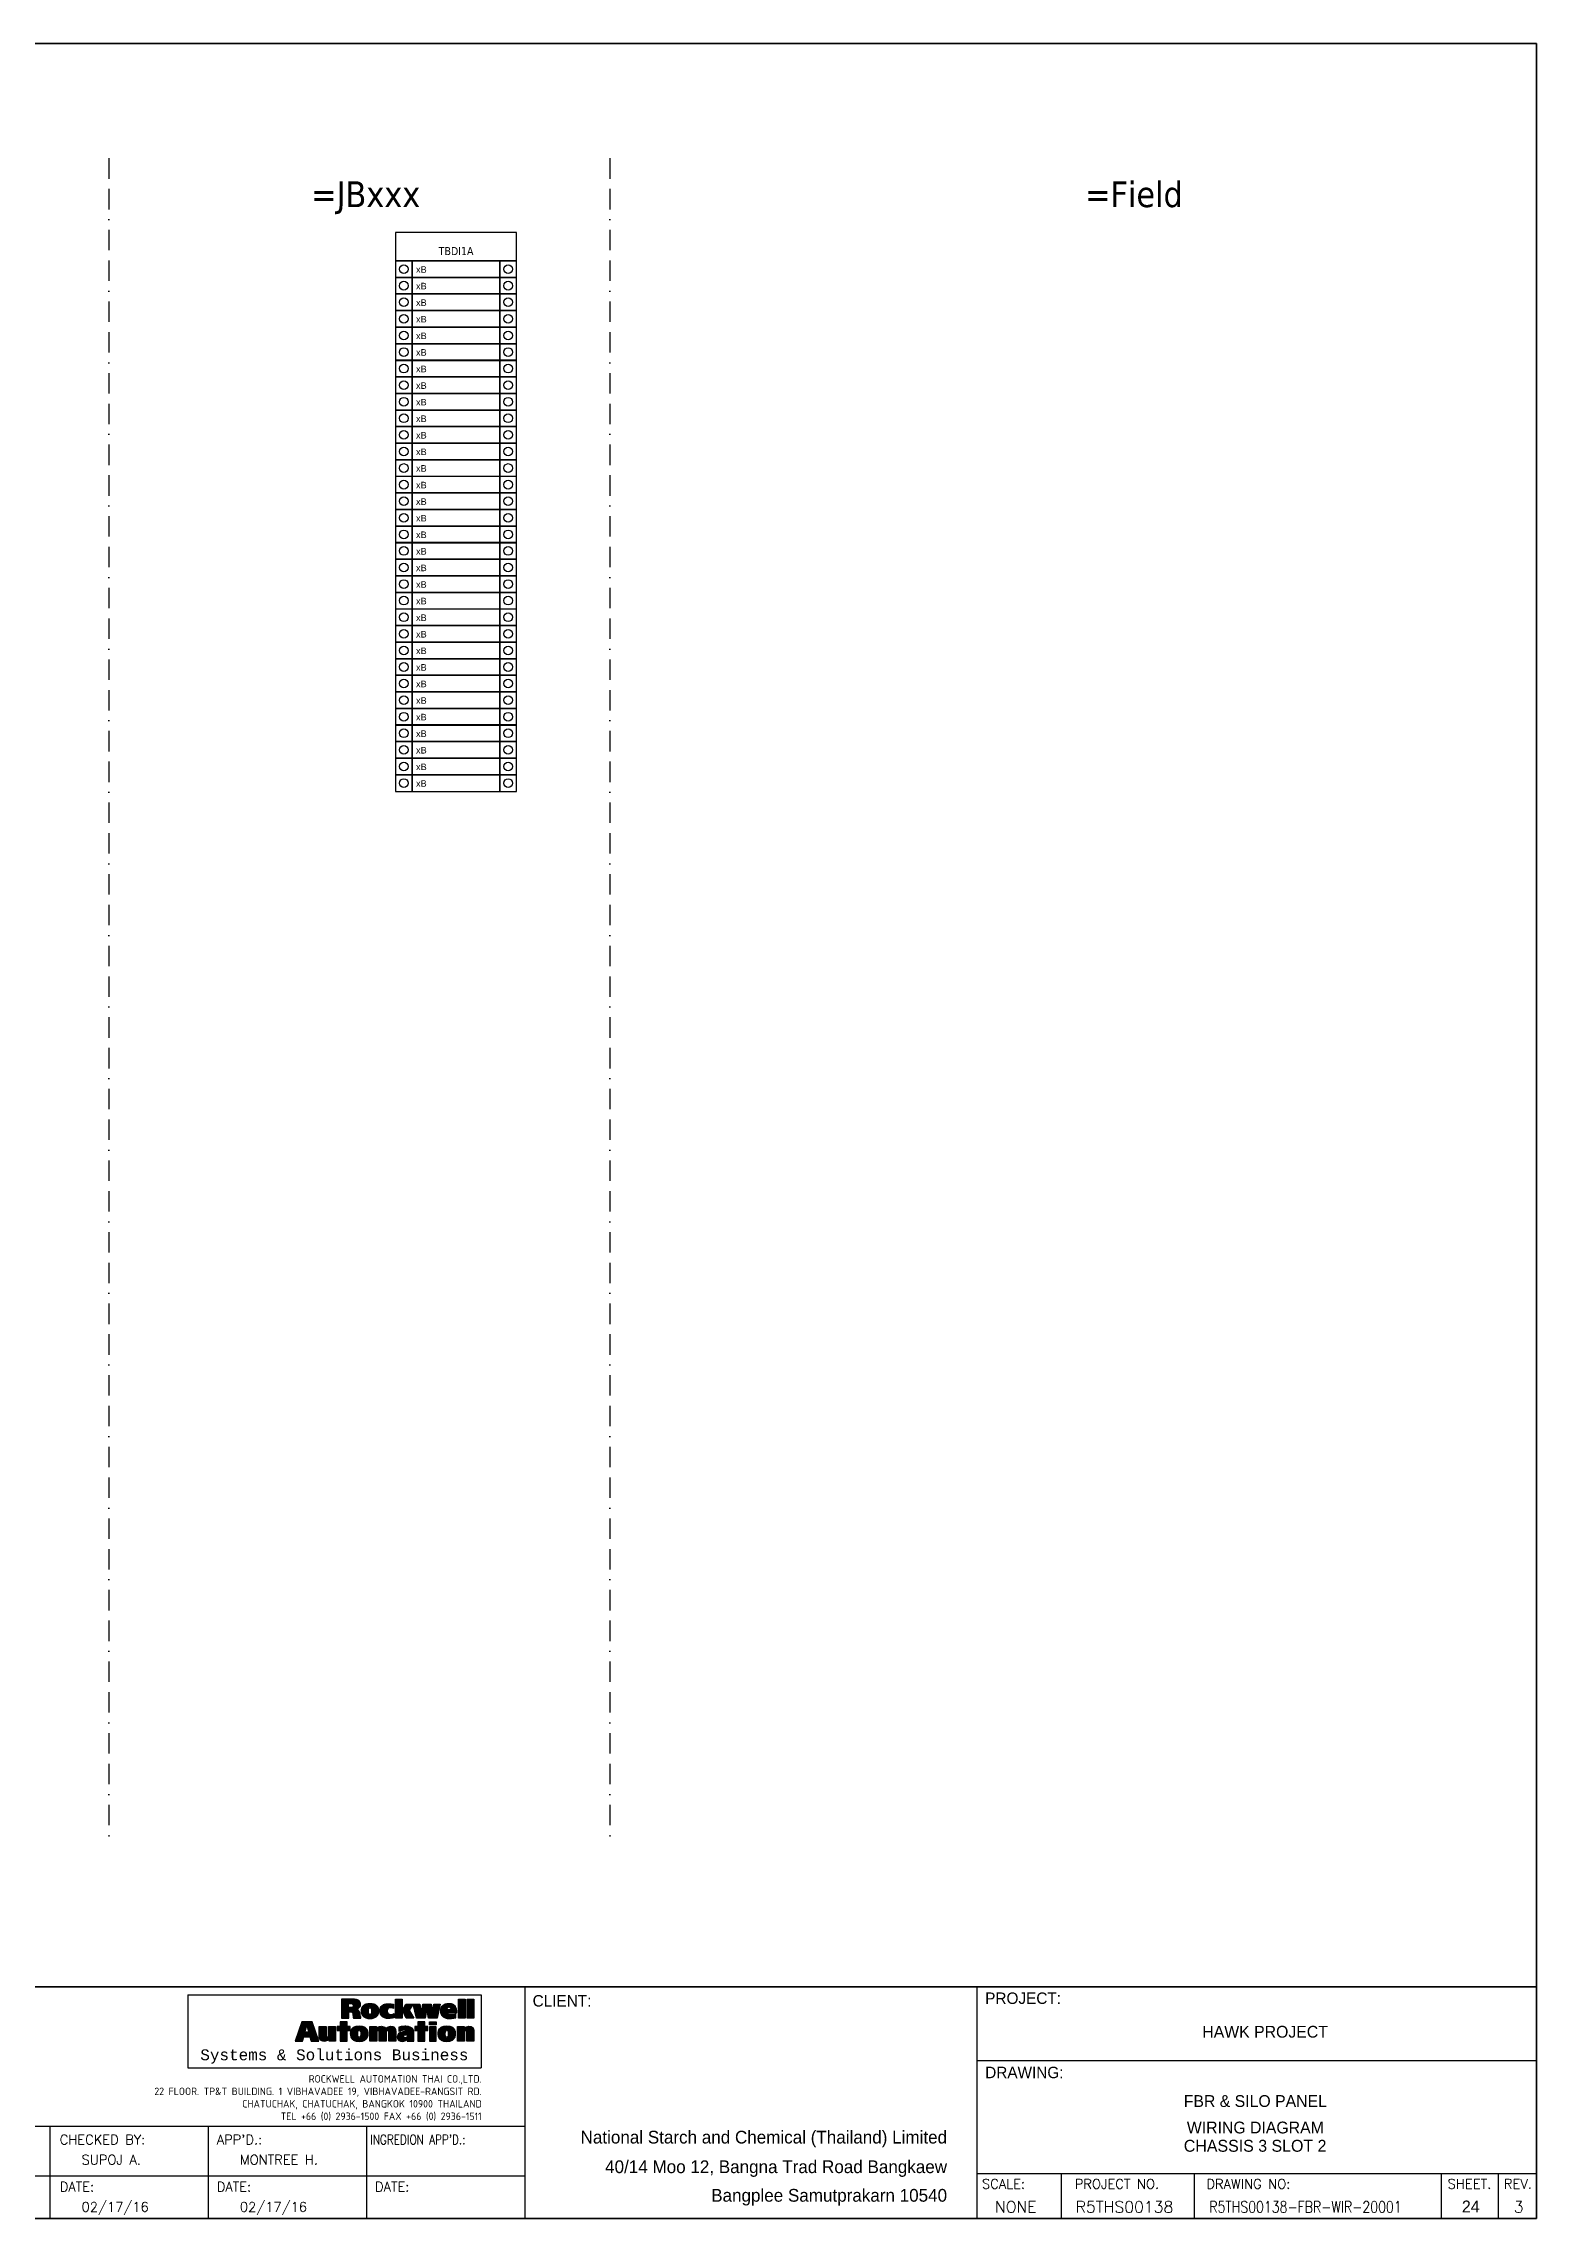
# Model space of a CAD drawing. Header units: millimetres. Extents: x 0 to 3893, y 0 to 6154.
# Drawn here: x 2037 to 3893, y 0 to 2704 of the extents above; entities that cross this region are included whole.
import ezdxf
from ezdxf.enums import TextEntityAlignment as Align

# ---------------------------------------------------------------- set-up
doc = ezdxf.new("R2010")
doc.units = ezdxf.units.MM
doc.linetypes.add('BORDERX2', pattern=[88.9, 25.4, -12.7, 25.4, -12.7, 0, -12.7])
for name, color, linetype in [('GT_1', 9, 'Continuous'), ('HELPPOINT', 7, 'Continuous'), ('MEMBER', 7, 'Continuous'), ('RA_LOGO', 2, 'Continuous'), ('TITLE_BOX', 7, 'Continuous'), ('x01001-FrameArea', 2, 'BORDERX2')]:
    doc.layers.add(name, color=color, linetype=linetype)
doc.styles.add('BOLD', font='monos.ttf')
doc.styles.add('HTX11', font='O8111901')
doc.styles.add('ISO3098B', font='ISO3098B.shx')
doc.styles.add('ROMANS', font='romans.shx', dxfattribs={"width": 0.85, "height": 25})
doc.styles.get("Standard").update_dxf_attribs({"font": 'arial.ttf'})
doc.styles.add('T1', font='browa.ttf', dxfattribs={"height": 1000})
doc.styles.add('Tahoma', font='')
doc.styles.get('Tahoma').set_extended_font_data('Tahoma')

# ---------------------------------------------------------------- blocks, each defined once
blk = doc.blocks.new('xTermSingleLayer')
at = {"color": 7, "ltscale": 25.4}
for points in [[(0, -537), (537, -537), (537, 0), (0, 0)], [(537, -537), (3378, -537), (3378, 0), (537, 0)], [(3378, -537), (3915, -537), (3915, 0), (3378, 0)]]:
    blk.add_lwpolyline(points, close=True, dxfattribs=at)
for centre in [(268, -268), (3647, -268)]:
    blk.add_circle(centre, 141, dxfattribs=at)
blk.add_attdef('TERMINAL_B', (661, -387), '', height=212)
blk = doc.blocks.new('RA_LOGO1')
at = {"layer": 'RA_LOGO', "linetype": 'Continuous'}
h = blk.add_hatch(color=1, dxfattribs=at)
h.paths.add_polyline_path([(0.987, 0.539), (1.017, 0.539), (1.033, 0.538), (1.046, 0.533), (1.055, 0.521), (1.061, 0.505), (1.065, 0.484), (1.068, 0.461), (1.071, 0.439), (1.074, 0.42), (1.213, 0.42), (1.207, 0.439), (1.203, 0.46), (1.199, 0.482), (1.195, 0.504), (1.189, 0.526), (1.18, 0.545), (1.166, 0.562), (1.147, 0.575), (1.12, 0.583), (1.142, 0.59), (1.16, 0.598), (1.175, 0.609), (1.188, 0.621), (1.197, 0.637), (1.203, 0.655), (1.205, 0.677), (1.204, 0.694), (1.2, 0.709), (1.194, 0.723), (1.185, 0.734), (1.175, 0.744), (1.162, 0.752), (1.147, 0.759), (1.131, 0.763), (1.112, 0.767), (1.092, 0.769), (1.07, 0.77), (0.853, 0.77), (0.853, 0.42), (0.987, 0.42)])
h.paths.add_polyline_path([(0.981, 0.617), (0.981, 0.692), (1.018, 0.692), (1.044, 0.689), (1.063, 0.679), (1.071, 0.656), (1.066, 0.635), (1.054, 0.623), (1.036, 0.618), (1.016, 0.617)], flags=16)
h = blk.add_hatch(color=1, dxfattribs=at)
h.paths.add_polyline_path([(1.3, 0.676), (1.285, 0.67), (1.271, 0.663), (1.258, 0.654), (1.247, 0.644), (1.238, 0.633), (1.23, 0.62), (1.225, 0.606), (1.22, 0.591), (1.218, 0.574), (1.217, 0.556), (1.218, 0.538), (1.22, 0.522), (1.224, 0.506), (1.229, 0.492), (1.235, 0.479), (1.243, 0.467), (1.253, 0.456), (1.264, 0.447), (1.276, 0.438), (1.29, 0.431), (1.305, 0.425), (1.321, 0.421), (1.339, 0.417), (1.358, 0.415), (1.378, 0.415), (1.399, 0.415), (1.418, 0.417), (1.435, 0.421), (1.452, 0.425), (1.467, 0.431), (1.481, 0.438), (1.493, 0.447), (1.504, 0.456), (1.514, 0.467), (1.522, 0.479), (1.528, 0.492), (1.534, 0.506), (1.537, 0.522), (1.54, 0.538), (1.54, 0.556), (1.539, 0.574), (1.537, 0.591), (1.533, 0.606), (1.527, 0.62), (1.519, 0.633), (1.51, 0.644), (1.499, 0.654), (1.486, 0.663), (1.472, 0.67), (1.456, 0.676), (1.439, 0.681), (1.42, 0.684), (1.4, 0.686), (1.378, 0.687), (1.357, 0.686), (1.336, 0.684), (1.317, 0.681)])
h.paths.add_polyline_path([(1.36, 0.605), (1.378, 0.612), (1.396, 0.605), (1.404, 0.584), (1.406, 0.556), (1.405, 0.529), (1.401, 0.508), (1.393, 0.494), (1.378, 0.49), (1.364, 0.494), (1.356, 0.508), (1.352, 0.529), (1.351, 0.556), (1.353, 0.584)], flags=16)
for color, points in [(1, [(1.697, 0.575), (1.705, 0.591), (1.718, 0.603), (1.735, 0.61), (1.756, 0.612), (1.778, 0.61), (1.796, 0.606), (1.813, 0.599), (1.813, 0.676), (1.793, 0.681), (1.771, 0.684), (1.748, 0.686), (1.721, 0.687), (1.699, 0.686), (1.679, 0.684), (1.66, 0.681), (1.643, 0.676), (1.627, 0.67), (1.613, 0.663), (1.601, 0.654), (1.59, 0.644), (1.581, 0.633), (1.573, 0.62), (1.567, 0.606), (1.563, 0.591), (1.561, 0.574), (1.56, 0.556), (1.56, 0.538), (1.563, 0.522), (1.566, 0.506), (1.572, 0.492), (1.578, 0.479), (1.586, 0.467), (1.596, 0.456), (1.607, 0.447), (1.619, 0.438), (1.632, 0.431), (1.648, 0.425), (1.664, 0.421), (1.682, 0.417), (1.701, 0.415), (1.721, 0.415), (1.748, 0.415), (1.772, 0.418), (1.794, 0.422), (1.815, 0.428), (1.815, 0.505), (1.797, 0.496), (1.778, 0.491), (1.756, 0.49), (1.735, 0.492), (1.718, 0.5), (1.705, 0.514), (1.697, 0.531), (1.694, 0.554)]), (1, [(2.233, 0.42), (2.391, 0.42), (2.423, 0.598), (2.424, 0.598), (2.455, 0.42), (2.612, 0.42), (2.671, 0.681), (2.556, 0.681), (2.533, 0.511), (2.532, 0.511), (2.503, 0.681), (2.351, 0.681), (2.324, 0.511), (2.323, 0.511), (2.298, 0.681), (2.174, 0.681)]), (1, [(3.007, 0.42), (3.13, 0.42), (3.13, 0.769), (3.007, 0.769)]), (1, [(3.292, 0.769), (3.169, 0.769), (3.169, 0.42), (3.292, 0.42)]), (252, [(0.745, 0.265), (0.617, 0.265), (0.617, 0.112), (0.617, 0.096), (0.611, 0.082), (0.594, 0.076), (0.579, 0.082), (0.573, 0.096), (0.572, 0.112), (0.572, 0.265), (0.444, 0.265), (0.444, 0.081), (0.445, 0.062), (0.449, 0.046), (0.455, 0.031), (0.465, 0.018), (0.478, 0.008), (0.494, 0.001), (0.513, -0.004), (0.537, -0.006), (0.558, -0.004), (0.579, 0.001), (0.597, 0.011), (0.612, 0.026), (0.625, 0.047), (0.625, 0), (0.745, 0)]), (252, [(0.956, 0.191), (1.011, 0.191), (1.011, 0.265), (0.956, 0.265), (0.956, 0.355), (0.828, 0.355), (0.828, 0.265), (0.774, 0.265), (0.774, 0.191), (0.828, 0.191), (0.828, 0), (0.956, 0)]), (252, [(1.505, 0.153), (1.505, 0.169), (1.511, 0.183), (1.528, 0.189), (1.543, 0.183), (1.549, 0.169), (1.55, 0.153), (1.55, 0), (1.678, 0), (1.678, 0.153), (1.679, 0.169), (1.685, 0.183), (1.701, 0.189), (1.717, 0.183), (1.723, 0.169), (1.724, 0.153), (1.724, 0), (1.852, 0), (1.852, 0.159), (1.851, 0.173), (1.851, 0.187), (1.85, 0.202), (1.847, 0.215), (1.843, 0.228), (1.836, 0.24), (1.827, 0.25), (1.816, 0.259), (1.8, 0.265), (1.781, 0.269), (1.758, 0.271), (1.738, 0.269), (1.717, 0.264), (1.698, 0.255), (1.682, 0.242), (1.672, 0.225), (1.663, 0.242), (1.649, 0.255), (1.631, 0.264), (1.61, 0.269), (1.589, 0.271), (1.57, 0.27), (1.551, 0.266), (1.535, 0.259), (1.52, 0.249), (1.508, 0.236), (1.497, 0.217), (1.497, 0.265), (1.377, 0.265), (1.377, 0), (1.505, 0)]), (252, [(2.257, 0), (2.386, 0), (2.386, 0.191), (2.441, 0.191), (2.441, 0.265), (2.386, 0.265), (2.386, 0.355), (2.257, 0.355), (2.257, 0.265), (2.203, 0.265), (2.203, 0.191), (2.257, 0.191)]), (252, [(3.117, 0.153), (3.117, 0.169), (3.123, 0.183), (3.14, 0.189), (3.155, 0.183), (3.161, 0.169), (3.162, 0.153), (3.162, 0), (3.29, 0), (3.29, 0.184), (3.289, 0.203), (3.285, 0.219), (3.279, 0.234), (3.269, 0.247), (3.256, 0.257), (3.24, 0.265), (3.221, 0.269), (3.197, 0.271), (3.176, 0.269), (3.155, 0.263), (3.137, 0.253), (3.122, 0.239), (3.109, 0.217), (3.109, 0.265), (2.989, 0.265), (2.989, 0), (3.117, 0)])]:
    blk.add_hatch(color=color, dxfattribs=at).paths.add_polyline_path(points)
h = blk.add_hatch(color=1, dxfattribs=at)
h.paths.add_polyline_path([(1.973, 0.769), (1.847, 0.769), (1.847, 0.42), (1.973, 0.42), (1.973, 0.566)])
h.paths.add_polyline_path([(1.974, 0.566), (2.045, 0.42), (2.187, 0.42), (2.101, 0.566), (2.173, 0.681), (2.036, 0.681)])
h = blk.add_hatch(color=1, dxfattribs=at)
h.paths.add_polyline_path([(2.817, 0.415), (2.838, 0.415), (2.859, 0.415), (2.88, 0.416), (2.901, 0.418), (2.92, 0.421), (2.938, 0.425), (2.956, 0.43), (2.956, 0.497), (2.939, 0.49), (2.918, 0.485), (2.895, 0.482), (2.87, 0.481), (2.849, 0.482), (2.83, 0.485), (2.815, 0.493), (2.804, 0.504), (2.8, 0.521), (2.975, 0.521), (2.975, 0.536), (2.974, 0.555), (2.972, 0.572), (2.969, 0.589), (2.965, 0.605), (2.96, 0.619), (2.953, 0.632), (2.944, 0.645), (2.934, 0.655), (2.922, 0.665), (2.909, 0.673), (2.894, 0.679), (2.877, 0.683), (2.858, 0.686), (2.838, 0.687), (2.816, 0.686), (2.795, 0.684), (2.777, 0.681), (2.759, 0.676), (2.744, 0.67), (2.73, 0.663), (2.717, 0.654), (2.706, 0.644), (2.697, 0.633), (2.69, 0.62), (2.684, 0.606), (2.679, 0.591), (2.677, 0.574), (2.676, 0.556), (2.677, 0.538), (2.679, 0.522), (2.683, 0.507), (2.688, 0.492), (2.694, 0.479), (2.702, 0.467), (2.712, 0.456), (2.723, 0.447), (2.735, 0.438), (2.749, 0.431), (2.764, 0.425), (2.78, 0.421), (2.798, 0.417)])
h.paths.add_polyline_path([(2.799, 0.576), (2.801, 0.598), (2.811, 0.618), (2.834, 0.627), (2.855, 0.618), (2.864, 0.598), (2.865, 0.576)], flags=16)
h = blk.add_hatch(color=252, dxfattribs=at)
h.paths.add_polyline_path([(0.272, 0.077), (0.296, 0), (0.439, 0), (0.312, 0.355), (0.124, 0.355), (0, 0), (0.136, 0), (0.158, 0.077)])
h.paths.add_polyline_path([(0.255, 0.162), (0.177, 0.162), (0.216, 0.28)], flags=16)
h = blk.add_hatch(color=252, dxfattribs=at)
h.paths.add_polyline_path([(1.14, -0.003), (1.159, -0.005), (1.18, -0.006), (1.201, -0.005), (1.22, -0.003), (1.238, 0), (1.255, 0.005), (1.27, 0.011), (1.284, 0.018), (1.297, 0.027), (1.308, 0.036), (1.317, 0.047), (1.326, 0.06), (1.333, 0.073), (1.338, 0.087), (1.342, 0.103), (1.344, 0.12), (1.345, 0.137), (1.344, 0.156), (1.341, 0.173), (1.337, 0.188), (1.331, 0.203), (1.323, 0.216), (1.313, 0.227), (1.302, 0.238), (1.29, 0.246), (1.275, 0.254), (1.259, 0.26), (1.242, 0.265), (1.223, 0.268), (1.202, 0.27), (1.18, 0.271), (1.158, 0.27), (1.137, 0.268), (1.118, 0.265), (1.101, 0.26), (1.085, 0.254), (1.071, 0.246), (1.058, 0.238), (1.047, 0.227), (1.038, 0.216), (1.03, 0.203), (1.024, 0.188), (1.02, 0.173), (1.017, 0.156), (1.016, 0.137), (1.017, 0.12), (1.019, 0.103), (1.023, 0.087), (1.028, 0.073), (1.035, 0.06), (1.043, 0.047), (1.053, 0.036), (1.064, 0.027), (1.076, 0.018), (1.09, 0.011), (1.105, 0.005), (1.122, 0)])
h.paths.add_polyline_path([(1.165, 0.075), (1.157, 0.089), (1.153, 0.111), (1.152, 0.137), (1.154, 0.166), (1.162, 0.187), (1.18, 0.195), (1.198, 0.187), (1.207, 0.166), (1.208, 0.137), (1.207, 0.111), (1.204, 0.089), (1.195, 0.075), (1.18, 0.07)], flags=16)
h = blk.add_hatch(color=252, dxfattribs=at)
h.paths.add_polyline_path([(1.883, 0.052), (1.889, 0.036), (1.899, 0.023), (1.911, 0.012), (1.926, 0.004), (1.942, -0.001), (1.96, -0.005), (1.978, -0.006), (1.999, -0.004), (2.019, 0.001), (2.037, 0.01), (2.052, 0.022), (2.065, 0.04), (2.065, 0), (2.184, 0), (2.184, 0.161), (2.183, 0.18), (2.179, 0.197), (2.173, 0.212), (2.165, 0.225), (2.155, 0.236), (2.144, 0.245), (2.131, 0.252), (2.117, 0.258), (2.102, 0.263), (2.086, 0.266), (2.07, 0.268), (2.054, 0.27), (2.038, 0.271), (2.022, 0.271), (1.995, 0.27), (1.973, 0.269), (1.953, 0.266), (1.933, 0.261), (1.911, 0.256), (1.911, 0.181), (1.932, 0.19), (1.954, 0.197), (1.977, 0.202), (2, 0.204), (2.019, 0.203), (2.037, 0.2), (2.053, 0.194), (2.063, 0.183), (2.067, 0.165), (2.053, 0.167), (2.036, 0.168), (2.018, 0.169), (2, 0.168), (1.983, 0.167), (1.965, 0.164), (1.948, 0.16), (1.933, 0.154), (1.918, 0.147), (1.906, 0.137), (1.896, 0.125), (1.888, 0.11), (1.883, 0.092), (1.881, 0.072)])
h.paths.add_polyline_path([(1.998, 0.086), (2.007, 0.106), (2.028, 0.115), (2.055, 0.116), (2.067, 0.116), (2.067, 0.108), (2.063, 0.086), (2.05, 0.068), (2.028, 0.061), (2.011, 0.064), (2.001, 0.072)], flags=16)
h = blk.add_hatch(color=252, dxfattribs=at)
h.paths.add_polyline_path([(2.471, 0), (2.599, 0), (2.599, 0.264), (2.471, 0.264)])
h.paths.add_polyline_path([(2.599, 0.296), (2.599, 0.355), (2.471, 0.355), (2.471, 0.296)])
h = blk.add_hatch(color=252, dxfattribs=at)
h.paths.add_polyline_path([(2.751, -0.003), (2.77, -0.005), (2.791, -0.006), (2.811, -0.005), (2.831, -0.003), (2.849, 0), (2.865, 0.005), (2.881, 0.011), (2.895, 0.018), (2.907, 0.027), (2.918, 0.036), (2.928, 0.047), (2.936, 0.06), (2.943, 0.073), (2.948, 0.087), (2.952, 0.103), (2.955, 0.12), (2.955, 0.137), (2.954, 0.156), (2.952, 0.173), (2.947, 0.188), (2.941, 0.203), (2.934, 0.216), (2.924, 0.227), (2.913, 0.238), (2.9, 0.246), (2.886, 0.254), (2.87, 0.26), (2.852, 0.265), (2.833, 0.268), (2.813, 0.27), (2.791, 0.271), (2.769, 0.27), (2.748, 0.268), (2.729, 0.265), (2.711, 0.26), (2.695, 0.254), (2.681, 0.246), (2.669, 0.238), (2.658, 0.227), (2.648, 0.216), (2.64, 0.203), (2.634, 0.188), (2.63, 0.173), (2.628, 0.156), (2.627, 0.137), (2.627, 0.12), (2.63, 0.103), (2.633, 0.087), (2.639, 0.073), (2.645, 0.06), (2.654, 0.047), (2.663, 0.036), (2.674, 0.027), (2.687, 0.018), (2.701, 0.011), (2.716, 0.005), (2.733, 0)])
h.paths.add_polyline_path([(2.776, 0.075), (2.768, 0.089), (2.764, 0.111), (2.763, 0.137), (2.765, 0.166), (2.773, 0.187), (2.791, 0.195), (2.809, 0.187), (2.817, 0.166), (2.819, 0.137), (2.818, 0.111), (2.814, 0.089), (2.806, 0.075), (2.791, 0.07)], flags=16)
at = {"layer": 'RA_LOGO', "color": 1, "linetype": 'Continuous'}
for points in [[(1.147, 0.759), (1.131, 0.763), (1.112, 0.767), (1.092, 0.769), (1.07, 0.77), (0.853, 0.77), (0.853, 0.42), (0.987, 0.42), (0.987, 0.539), (1.017, 0.539), (1.033, 0.538), (1.046, 0.533), (1.055, 0.521), (1.061, 0.505), (1.065, 0.484), (1.068, 0.461), (1.071, 0.439), (1.074, 0.42), (1.213, 0.42), (1.207, 0.439), (1.203, 0.46), (1.199, 0.482), (1.195, 0.504), (1.189, 0.526), (1.18, 0.545), (1.166, 0.562), (1.147, 0.575), (1.121, 0.583), (1.121, 0.584), (1.142, 0.59), (1.16, 0.598), (1.175, 0.609), (1.188, 0.621), (1.197, 0.637), (1.203, 0.655), (1.205, 0.677), (1.204, 0.694), (1.2, 0.709), (1.194, 0.723), (1.185, 0.734), (1.175, 0.744), (1.162, 0.752)], [(1.016, 0.617), (0.981, 0.617), (0.981, 0.692), (1.018, 0.692), (1.044, 0.689), (1.063, 0.679), (1.071, 0.656), (1.066, 0.635), (1.054, 0.623), (1.036, 0.618)], [(1.456, 0.676), (1.439, 0.681), (1.42, 0.684), (1.4, 0.686), (1.378, 0.687), (1.357, 0.686), (1.336, 0.684), (1.317, 0.681), (1.3, 0.676), (1.285, 0.67), (1.271, 0.663), (1.258, 0.654), (1.247, 0.644), (1.238, 0.633), (1.23, 0.62), (1.225, 0.606), (1.22, 0.591), (1.218, 0.574), (1.217, 0.556), (1.217, 0.556), (1.218, 0.538), (1.22, 0.522), (1.224, 0.506), (1.229, 0.492), (1.235, 0.479), (1.243, 0.467), (1.253, 0.456), (1.264, 0.447), (1.276, 0.438), (1.29, 0.431), (1.305, 0.425), (1.321, 0.421), (1.339, 0.417), (1.358, 0.415), (1.378, 0.415), (1.399, 0.415), (1.418, 0.417), (1.435, 0.421), (1.452, 0.425), (1.467, 0.431), (1.481, 0.438), (1.493, 0.447), (1.504, 0.456), (1.514, 0.467), (1.522, 0.479), (1.528, 0.492), (1.534, 0.506), (1.537, 0.522), (1.54, 0.538), (1.54, 0.556), (1.539, 0.574), (1.537, 0.591), (1.533, 0.606), (1.527, 0.62), (1.519, 0.633), (1.51, 0.644), (1.499, 0.654), (1.486, 0.663), (1.472, 0.67)], [(1.351, 0.556), (1.353, 0.584), (1.36, 0.605), (1.378, 0.612), (1.396, 0.605), (1.404, 0.584), (1.406, 0.556), (1.405, 0.529), (1.401, 0.508), (1.393, 0.494), (1.378, 0.49), (1.364, 0.494), (1.356, 0.508), (1.352, 0.529)], [(1.679, 0.684), (1.699, 0.686), (1.721, 0.687), (1.748, 0.686), (1.771, 0.684), (1.793, 0.681), (1.813, 0.676), (1.813, 0.599), (1.796, 0.606), (1.778, 0.61), (1.756, 0.612), (1.735, 0.61), (1.718, 0.603), (1.705, 0.591), (1.697, 0.575), (1.694, 0.554), (1.697, 0.531), (1.705, 0.514), (1.718, 0.5), (1.735, 0.492), (1.756, 0.49), (1.778, 0.491), (1.797, 0.496), (1.815, 0.505), (1.815, 0.428), (1.794, 0.422), (1.772, 0.418), (1.748, 0.415), (1.721, 0.415), (1.701, 0.415), (1.682, 0.417), (1.664, 0.421), (1.648, 0.425), (1.632, 0.431), (1.619, 0.438), (1.607, 0.447), (1.596, 0.456), (1.586, 0.467), (1.578, 0.479), (1.572, 0.492), (1.566, 0.506), (1.563, 0.522), (1.56, 0.538), (1.56, 0.556), (1.561, 0.574), (1.563, 0.591), (1.567, 0.606), (1.573, 0.62), (1.581, 0.633), (1.59, 0.644), (1.601, 0.654), (1.613, 0.663), (1.627, 0.67), (1.643, 0.676), (1.66, 0.681)], [(1.973, 0.42), (1.847, 0.42), (1.847, 0.769), (1.973, 0.769), (1.973, 0.566), (1.974, 0.566), (1.973, 0.566)], [(2.045, 0.42), (1.974, 0.566), (2.036, 0.681), (2.173, 0.681), (2.101, 0.566), (2.187, 0.42)], [(2.455, 0.42), (2.424, 0.598), (2.423, 0.598), (2.391, 0.42), (2.233, 0.42), (2.174, 0.681), (2.298, 0.681), (2.323, 0.511), (2.324, 0.511), (2.351, 0.681), (2.503, 0.681), (2.532, 0.511), (2.533, 0.511), (2.556, 0.681), (2.671, 0.681), (2.612, 0.42)], [(2.817, 0.415), (2.838, 0.415), (2.859, 0.415), (2.88, 0.416), (2.901, 0.418), (2.92, 0.421), (2.938, 0.425), (2.956, 0.43), (2.956, 0.497), (2.939, 0.49), (2.918, 0.485), (2.895, 0.482), (2.87, 0.481), (2.849, 0.482), (2.83, 0.485), (2.815, 0.493), (2.804, 0.504), (2.8, 0.521), (2.975, 0.521), (2.975, 0.536), (2.974, 0.555), (2.972, 0.572), (2.969, 0.589), (2.965, 0.605), (2.96, 0.619), (2.953, 0.632), (2.944, 0.645), (2.934, 0.655), (2.922, 0.665), (2.909, 0.673), (2.894, 0.679), (2.877, 0.683), (2.858, 0.686), (2.838, 0.687), (2.816, 0.686), (2.795, 0.684), (2.777, 0.681), (2.759, 0.676), (2.744, 0.67), (2.73, 0.663), (2.717, 0.654), (2.706, 0.644), (2.697, 0.633), (2.69, 0.62), (2.684, 0.606), (2.679, 0.591), (2.677, 0.574), (2.676, 0.556), (2.676, 0.556), (2.677, 0.538), (2.679, 0.522), (2.683, 0.507), (2.688, 0.492), (2.694, 0.479), (2.702, 0.467), (2.712, 0.456), (2.723, 0.447), (2.735, 0.438), (2.749, 0.431), (2.764, 0.425), (2.78, 0.421), (2.798, 0.417)], [(2.865, 0.576), (2.799, 0.576), (2.801, 0.598), (2.811, 0.618), (2.834, 0.627), (2.855, 0.618), (2.864, 0.598)], [(3.007, 0.42), (3.007, 0.769), (3.13, 0.769), (3.13, 0.42)], [(3.169, 0.42), (3.169, 0.769), (3.292, 0.769), (3.292, 0.42)]]:
    blk.add_lwpolyline(points, close=True, dxfattribs=at)
at = {"layer": 'RA_LOGO', "color": 252, "linetype": 'Continuous'}
for points in [[(0.296, 0), (0.439, 0), (0.312, 0.355), (0.124, 0.355), (0, 0), (0.136, 0), (0.158, 0.077), (0.272, 0.077)], [(0.216, 0.279), (0.217, 0.279), (0.255, 0.162), (0.177, 0.162)], [(0.455, 0.031), (0.449, 0.046), (0.445, 0.062), (0.444, 0.081), (0.444, 0.265), (0.572, 0.265), (0.572, 0.112), (0.573, 0.096), (0.579, 0.082), (0.594, 0.076), (0.611, 0.082), (0.617, 0.096), (0.617, 0.112), (0.617, 0.265), (0.745, 0.265), (0.745, 0), (0.625, 0), (0.625, 0.045), (0.624, 0.045), (0.612, 0.026), (0.597, 0.011), (0.579, 0.001), (0.558, -0.004), (0.537, -0.006), (0.513, -0.004), (0.494, 0.001), (0.478, 0.008), (0.465, 0.018)], [(0.956, 0.191), (1.011, 0.191), (1.011, 0.265), (0.956, 0.265), (0.956, 0.355), (0.828, 0.355), (0.828, 0.265), (0.774, 0.265), (0.774, 0.191), (0.828, 0.191), (0.828, 0), (0.956, 0)], [(1.158, 0.27), (1.137, 0.268), (1.118, 0.265), (1.101, 0.26), (1.085, 0.254), (1.071, 0.246), (1.058, 0.238), (1.047, 0.227), (1.038, 0.216), (1.03, 0.203), (1.024, 0.188), (1.02, 0.173), (1.017, 0.156), (1.016, 0.137), (1.016, 0.137), (1.017, 0.12), (1.019, 0.103), (1.023, 0.087), (1.028, 0.073), (1.035, 0.06), (1.043, 0.047), (1.053, 0.036), (1.064, 0.027), (1.076, 0.018), (1.09, 0.011), (1.105, 0.005), (1.122, 0), (1.14, -0.003), (1.159, -0.005), (1.18, -0.006), (1.201, -0.005), (1.22, -0.003), (1.238, 0), (1.255, 0.005), (1.27, 0.011), (1.284, 0.018), (1.297, 0.027), (1.308, 0.036), (1.317, 0.047), (1.326, 0.06), (1.333, 0.073), (1.338, 0.087), (1.342, 0.103), (1.344, 0.12), (1.345, 0.137), (1.345, 0.137), (1.344, 0.156), (1.341, 0.173), (1.337, 0.188), (1.331, 0.203), (1.323, 0.216), (1.313, 0.227), (1.302, 0.238), (1.29, 0.246), (1.275, 0.254), (1.259, 0.26), (1.242, 0.265), (1.223, 0.268), (1.202, 0.27), (1.18, 0.271), (1.18, 0.271)], [(1.152, 0.137), (1.154, 0.166), (1.162, 0.187), (1.18, 0.195), (1.198, 0.187), (1.207, 0.166), (1.208, 0.137), (1.207, 0.111), (1.204, 0.089), (1.195, 0.075), (1.18, 0.07), (1.165, 0.075), (1.157, 0.089), (1.153, 0.111)], [(1.549, 0.169), (1.543, 0.183), (1.528, 0.189), (1.511, 0.183), (1.505, 0.169), (1.505, 0.153), (1.505, 0), (1.377, 0), (1.377, 0.265), (1.497, 0.265), (1.497, 0.219), (1.499, 0.219), (1.508, 0.236), (1.52, 0.249), (1.535, 0.259), (1.551, 0.266), (1.57, 0.27), (1.589, 0.271), (1.61, 0.269), (1.631, 0.264), (1.649, 0.255), (1.663, 0.242), (1.672, 0.226), (1.673, 0.226), (1.682, 0.242), (1.698, 0.255), (1.717, 0.264), (1.738, 0.269), (1.758, 0.271), (1.781, 0.269), (1.8, 0.265), (1.816, 0.259), (1.827, 0.25), (1.836, 0.24), (1.843, 0.228), (1.847, 0.215), (1.85, 0.202), (1.851, 0.187), (1.851, 0.173), (1.852, 0.159), (1.852, 0), (1.724, 0), (1.724, 0.153), (1.723, 0.169), (1.717, 0.183), (1.701, 0.189), (1.685, 0.183), (1.679, 0.169), (1.678, 0.153), (1.678, 0), (1.55, 0), (1.55, 0.153)], [(1.973, 0.269), (1.953, 0.266), (1.933, 0.261), (1.911, 0.256), (1.911, 0.181), (1.932, 0.19), (1.954, 0.197), (1.977, 0.202), (2, 0.204), (2.019, 0.203), (2.037, 0.2), (2.053, 0.194), (2.063, 0.183), (2.067, 0.165), (2.053, 0.167), (2.036, 0.168), (2.018, 0.169), (2, 0.168), (1.983, 0.167), (1.965, 0.164), (1.948, 0.16), (1.933, 0.154), (1.918, 0.147), (1.906, 0.137), (1.896, 0.125), (1.888, 0.11), (1.883, 0.092), (1.881, 0.072), (1.881, 0.072), (1.883, 0.052), (1.889, 0.036), (1.899, 0.023), (1.911, 0.012), (1.926, 0.004), (1.942, -0.001), (1.96, -0.005), (1.978, -0.006), (1.999, -0.004), (2.019, 0.001), (2.037, 0.01), (2.052, 0.022), (2.064, 0.038), (2.065, 0.038), (2.065, 0), (2.184, 0), (2.184, 0.161), (2.183, 0.18), (2.179, 0.197), (2.173, 0.212), (2.165, 0.225), (2.155, 0.236), (2.144, 0.245), (2.131, 0.252), (2.117, 0.258), (2.102, 0.263), (2.086, 0.266), (2.07, 0.268), (2.054, 0.27), (2.038, 0.271), (2.022, 0.271), (1.995, 0.27)], [(2.067, 0.108), (2.063, 0.086), (2.05, 0.068), (2.028, 0.061), (2.011, 0.064), (2.001, 0.072), (1.998, 0.086), (2.007, 0.106), (2.028, 0.115), (2.055, 0.116), (2.067, 0.116)], [(2.386, 0), (2.386, 0.191), (2.441, 0.191), (2.441, 0.265), (2.386, 0.265), (2.386, 0.355), (2.257, 0.355), (2.257, 0.265), (2.203, 0.265), (2.203, 0.191), (2.257, 0.191), (2.257, 0)], [(2.471, 0.296), (2.471, 0.355), (2.599, 0.355), (2.599, 0.296)], [(2.599, 0), (2.599, 0.264), (2.471, 0.264), (2.471, 0)], [(2.87, 0.26), (2.852, 0.265), (2.833, 0.268), (2.813, 0.27), (2.791, 0.271), (2.769, 0.27), (2.748, 0.268), (2.729, 0.265), (2.711, 0.26), (2.695, 0.254), (2.681, 0.246), (2.669, 0.238), (2.658, 0.227), (2.648, 0.216), (2.64, 0.203), (2.634, 0.188), (2.63, 0.173), (2.628, 0.156), (2.627, 0.137), (2.627, 0.137), (2.627, 0.12), (2.63, 0.103), (2.633, 0.087), (2.639, 0.073), (2.645, 0.06), (2.654, 0.047), (2.663, 0.036), (2.674, 0.027), (2.687, 0.018), (2.701, 0.011), (2.716, 0.005), (2.733, 0), (2.751, -0.003), (2.77, -0.005), (2.791, -0.006), (2.811, -0.005), (2.831, -0.003), (2.849, 0), (2.865, 0.005), (2.881, 0.011), (2.895, 0.018), (2.907, 0.027), (2.918, 0.036), (2.928, 0.047), (2.936, 0.06), (2.943, 0.073), (2.948, 0.087), (2.952, 0.103), (2.955, 0.12), (2.955, 0.137), (2.955, 0.137), (2.954, 0.156), (2.952, 0.173), (2.947, 0.188), (2.941, 0.203), (2.934, 0.216), (2.924, 0.227), (2.913, 0.238), (2.9, 0.246), (2.886, 0.254)], [(2.763, 0.137), (2.765, 0.166), (2.773, 0.187), (2.791, 0.195), (2.809, 0.187), (2.817, 0.166), (2.819, 0.137), (2.818, 0.111), (2.814, 0.089), (2.806, 0.075), (2.791, 0.07), (2.776, 0.075), (2.768, 0.089), (2.764, 0.111)], [(3.117, 0.169), (3.117, 0.153), (3.117, 0), (2.989, 0), (2.989, 0.265), (3.109, 0.265), (3.109, 0.219), (3.11, 0.219), (3.122, 0.239), (3.137, 0.253), (3.155, 0.263), (3.176, 0.269), (3.197, 0.271), (3.221, 0.269), (3.24, 0.265), (3.256, 0.257), (3.269, 0.247), (3.279, 0.234), (3.285, 0.219), (3.289, 0.203), (3.29, 0.184), (3.29, 0), (3.162, 0), (3.162, 0.153), (3.161, 0.169), (3.155, 0.183), (3.14, 0.189), (3.123, 0.183)]]:
    blk.add_lwpolyline(points, close=True, dxfattribs=at)
blk = doc.blocks.new('TPA')
at = {"color": 0}
for p, q in [((565225.5, 502262.6), (565225.5, 502159)), ((565225.5, 502262.6), (565640.1, 502262.6)), ((565640.1, 502262.6), (565640.1, 502159)), ((565225.5, 502159), (565640.1, 502159))]:
    blk.add_line(p, q, dxfattribs=at)
at = {"color": 4}
for p, q in [((566459.5, 502010.1), (566459.5, 501946.4)), ((566647.2, 502010.1), (566647.2, 501946.4))]:
    blk.add_line(p, q, dxfattribs=at)
at = {"color": 4, "ltscale": 0.5}
for p, q in [((566996.2, 502010.1), (566996.2, 501946.4)), ((566996.2, 502010.1), (566996.2, 501946.4)), ((567077.1, 502010.1), (567077.1, 501946.4)), ((567077.1, 502010.1), (567077.1, 501946.4))]:
    blk.add_line(p, q, dxfattribs=at)
at = {"layer": 'GT_1', "color": 4}
for p, q in [((566341, 501946.4), (566341, 502273.8)), ((566341, 501946.4), (566341, 502273.8)), ((566341, 502010.1), (567131, 502010.1))]:
    blk.add_line(p, q, dxfattribs=at)
at = {"layer": 'GT_1', "color": 4, "flags": 128}
for points in [[(565702.1, 501946.4), (565702.1, 502273.8)], [(566341, 501946.4), (566341, 502273.8)], [(565702.1, 502076.3), (564807.7, 502076.3)], [(565031.3, 501946.4), (565031.3, 502076.3)], [(565254.9, 501946.4), (565254.9, 502076.3)], [(565478.5, 501946.4), (565478.5, 502076.3)], [(565702.1, 502006.4), (564807.7, 502006.4)]]:
    blk.add_lwpolyline(points, dxfattribs=at)
at = {"layer": 'HELPPOINT', "color": 4, "lineweight": 35}
for p, q in [((562706.8, 505019.3), (567131, 505019.3)), ((562706.8, 505019.3), (567131, 505019.3)), ((567131, 505019.3), (567131, 501946.4)), ((567131, 505019.3), (567131, 501946.4)), ((567131, 501946.4), (562706.8, 501946.4)), ((567131, 501946.4), (562706.8, 501946.4))]:
    blk.add_line(p, q, dxfattribs=at)
at = {"layer": 'HELPPOINT', "color": 4}
for p, q in [((566341, 502169.7), (567131, 502169.7)), ((566341, 502169.7), (567131, 502169.7)), ((566341, 502010.1), (567131, 502010.1))]:
    blk.add_line(p, q, dxfattribs=at)
at = {"layer": 'MEMBER', "color": 4, "lineweight": 35}
blk.add_line((562706.8, 502273.8), (567131, 502273.8), dxfattribs=at)
blk.add_line((562706.8, 502273.8), (567131, 502273.8), dxfattribs=at)
at = {"layer": 'MEMBER', "color": 4}
for p, q in [((566341, 502169.7), (567131, 502169.7)), ((566341, 502169.7), (567131, 502169.7)), ((566341, 502010.1), (567131, 502010.1)), ((566341, 502010.1), (567131, 502010.1))]:
    blk.add_line(p, q, dxfattribs=at)
at = {"color": 0, "xscale": 76.7727272878401, "yscale": 76.77272728795651, "zscale": 76.772727288}
blk.add_blockref('RA_LOGO1', (565377.2, 502197.1), dxfattribs=at)
at = {"color": 4, "ltscale": 100, "style": 'HTX11'}
for s, p in [('HAWK PROJECT', (566747.6, 502210.2)), ('FBR & SILO PANEL', (566733.8, 502112.3)), ('WIRING DIAGRAM', (566733.8, 502074.9))]:
    blk.add_text(s, height=16.696, dxfattribs=at).set_placement(p, align=Align.MIDDLE_CENTER)
at = {"color": 0, "insert": (565243.3, 502185.3), "char_height": 15.355, "width": 438.272, "attachment_point": 1, "style": 'BOLD'}
blk.add_mtext('{\\W1.04;Systems & Solutions Business}', dxfattribs=at)
at = {"color": 4, "insert": (565640.9, 502148.9), "char_height": 10.5571, "width": 527.854, "attachment_point": 3, "style": 'ISO3098B'}
blk.add_mtext('ROCKWELL AUTOMATION THAI CO.,LTD.\\P22 FLOOR. TP&T BUILDING. 1 VIBHAVADEE 19, VIBHAVADEE-RANGSIT RD. CHATUCHAK, CHATUCHAK, BANGKOK 10900 THAILAND\\PTEL +66 (0) 2936-1500 FAX +66 (0) 2936-1511', dxfattribs=at)
at = {"style": 'HTX11'}
for tag, p in [('A', (566704.3, 502037.1)), ('B', (567038.2, 501963.3))]:
    blk.add_attdef(tag, text='', height=16.8, dxfattribs=at).set_placement(p, align=Align.MIDDLE_CENTER)
at = {"layer": 'GT_1', "color": 4, "style": 'HTX11'}
for s, p in [('CLIENT:', (565712.8, 502245.8)), ('PROJECT:', (566352.2, 502249.5)), ('DRAWING:', (566352.2, 502144.6))]:
    blk.add_text(s, height=16.19, dxfattribs=at).set_placement(p)
at = {"layer": 'MEMBER', "color": 4, "ltscale": 0.8, "style": 'ROMANS'}
for s, height, p in [('CHECKED BY:', 13.495, (565044.7, 502051.1)), ("APP'D.:", 13.49, (565266.5, 502051.1)), ('SUPOJ A.', 13.49, (565075.6, 502022.7)), ('MONTREE H.', 13.49, (565299.2, 502022.7)), ('SCALE:', 13.49, (566347.7, 501988.5)), ('PROJECT NO.', 13.495, (566478.7, 501988.5)), ('DRAWING NO:', 13.495, (566664.7, 501988.5)), ('SHEET.', 13.64, (567005.3, 501988.5)), ('REV.', 13.64, (567084.8, 501988.5)), ('DATE:', 13.49, (565044.7, 501984.5)), ('02/17/16', 13.49, (565075.6, 501956)), ('DATE:', 13.49, (565266.5, 501984.5)), ('02/17/16', 13.49, (565299.2, 501956)), ('DATE:', 13.49, (565490.1, 501984.5)), ('NONE', 16.17, (566365.9, 501954.7)), ('R5THS00138', 16.17, (566480, 501954.7))]:
    blk.add_text(s, height=height, dxfattribs=at).set_placement(p)
at = {"layer": 'MEMBER', "color": 4, "ltscale": 0.8, "style": 'ROMANS', "width": 0.8}
for s, height, p in [("INGREDION APP'D.:", 13.495, (565483.3, 502051.1)), ('R5THS00138-FBR-WIR-20001', 16.175, (566668.8, 501954.7))]:
    blk.add_text(s, height=height, dxfattribs=at).set_placement(p)
at = {"layer": 'MEMBER', "color": 4, "ltscale": 0.8, "style": 'ROMANS'}
blk.add_text('3', height=16.2, dxfattribs=at).set_placement((567105.9, 501954.7), align=Align.CENTER)
at = {"layer": 'TITLE_BOX', "color": 7, "linetype": 'ByBlock', "style": 'T1'}
for s, p in [('National Starch and Chemical (Thailand) Limited', (566298.3, 502052.3)), ('40/14 Moo 12, Bangna Trad Road Bangkaew', (566298.3, 502010.5)), ('Bangplee Samutprakarn 10540', (566298.3, 501970.1))]:
    blk.add_text(s, height=18, dxfattribs=at).set_placement(p, align=Align.RIGHT)

msp = doc.modelspace()

# ---------------------------------------------------------------- linework, layer by layer
at = {"color": 4, "ltscale": 25.4}
msp.add_lwpolyline([(2474.9, 2434), (2625.2, 2434), (2625.2, 2469.2), (2474.9, 2469.2)], close=True, dxfattribs=at)
at = {"layer": 'x01001-FrameArea'}
for p, q in [((2118.2, 2561.5), (2118.2, 475)), ((2741.3, 2561.5), (2741.3, 475))]:
    msp.add_line(p, q, dxfattribs=at)

# ---------------------------------------------------------------- block references
ref = msp.add_blockref('TPA', (-495182, -441712.8), dxfattribs=dict(xscale=0.8800000000046566, yscale=0.8800000000046566, zscale=0.8800000000000001))
ref.add_attrib('SHT', '24', dxfattribs={"height": 14.82, "style": 'HTX11'}).set_placement((3811.6, 14.9), align=Align.MIDDLE_CENTER)
ref.add_attrib('B', 'CHASSIS 3 SLOT 2', dxfattribs={"height": 14.821, "style": 'HTX11'}).set_placement((3543.5, 90.4), align=Align.MIDDLE_CENTER)
at = {"xscale": 0.0384, "yscale": 0.0384, "zscale": 0.0384}
for p in [(2474.9, 2434), (2474.9, 2413.4), (2474.9, 2392.8), (2474.9, 2372.2), (2474.9, 2351.5), (2474.9, 2330.9), (2474.9, 2310.3), (2474.9, 2289.7), (2474.9, 2269.1), (2474.9, 2248.5), (2474.9, 2227.9), (2474.9, 2207.3), (2474.9, 2186.7), (2474.9, 2166), (2474.9, 2145.4), (2474.9, 2124.8), (2474.9, 2104.2), (2474.9, 2083.6), (2474.9, 2063), (2474.9, 2042.4), (2474.9, 2021.8), (2474.9, 2001.1), (2474.9, 1980.5), (2474.9, 1959.9), (2474.9, 1939.3), (2474.9, 1918.7), (2474.9, 1898.1), (2474.9, 1877.5), (2474.9, 1856.9), (2474.9, 1836.3), (2474.9, 1815.6), (2474.9, 1795)]:
    msp.add_blockref('xTermSingleLayer', p, dxfattribs=at).add_auto_attribs({'TERMINAL_B': 'xB'})

# ---------------------------------------------------------------- texts
at = {"color": 2, "style": 'Tahoma'}
for s, p in [('=JBxxx', (2437.7, 2516.8)), ('=Field', (3392.8, 2516.8))]:
    msp.add_text(s, height=32, dxfattribs=at).set_placement(p, align=Align.MIDDLE_CENTER)
at = {"color": 4, "style": 'Tahoma'}
msp.add_text('TBDI1A', height=9.95, dxfattribs=at).set_placement((2550.1, 2446.1), align=Align.MIDDLE_CENTER)

doc.saveas('drawing.dxf')
